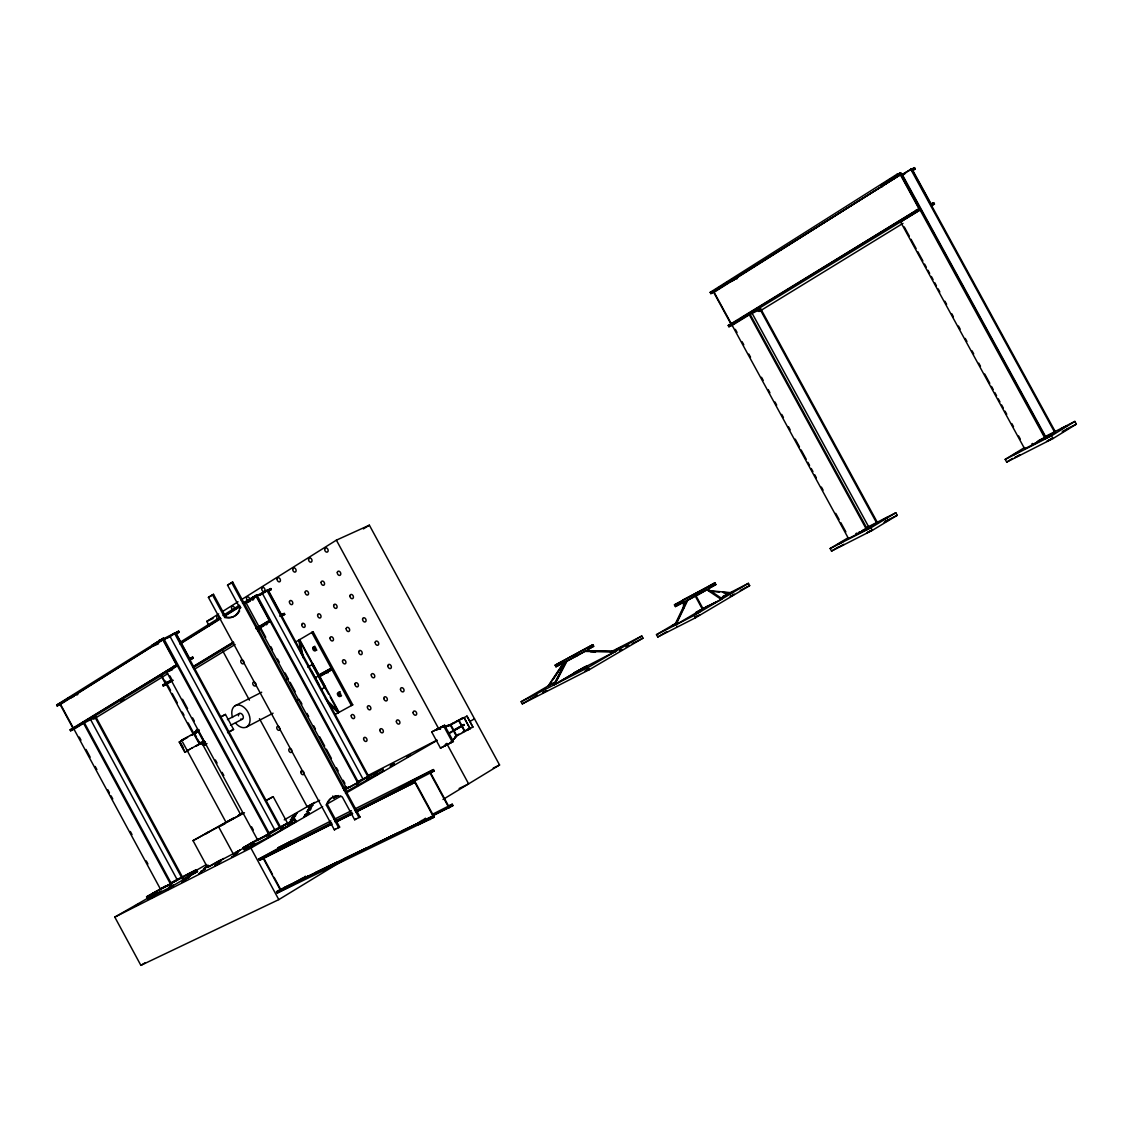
<?xml version="1.0" encoding="UTF-8"?>
<svg xmlns="http://www.w3.org/2000/svg" width="1133" height="1133" viewBox="0 0 1133 1133"><rect width="100%" height="100%" fill="white"/><g stroke="black" fill="none" stroke-linecap="round" stroke-linejoin="round"><path stroke-width="1.5" d="M674.532 625.473L686.357 600.887M675.24 625.104L687.065 600.532M553.471 685.196L565.707 661.757M554.094 684.884L566.33 661.431M564.007 662.182L548.188 685.947L555.864 682.009M548.698 685.649L562.662 664.674M549.208 685.352L551.077 682.548M552.932 679.758L562.237 665.779M194.494 733.617L196.845 732.173L193.701 733.717M453.158 739.665L456.316 736.124L450.368 742.993L456.84 735.855L450.863 724.851L441.573 726.805L450.353 725.12L453.2 730.374L463.978 724.525L449.135 733.603M444.887 745.783L447.011 743.432M446.671 743.588L444.518 745.967L446.756 743.56M201.263 743.29L202.467 742.54L200.569 743.715M197.723 729.567L192.256 734.892L197.992 729.411M195.088 733.009L198.799 730.247M191.789 735.161L197.652 729.61M196.675 732.343L199.011 730.119M196.505 732.442L198.912 730.19M462.972 718.01L463.652 717.586L461.91 718.421M288.207 823.351L292.286 821.128L290.289 822.133M182.158 882.239L186.336 879.944L182.186 882.239M189.154 877.254L185.047 879.505L189.126 877.254M191.449 874.888L190.401 875.497M170.403 888.045L166.225 890.311L168.137 889.348M169.511 887.422L170.517 886.785M171.423 886.388L173.434 885.241M150.547 898.271L154.697 896.019L152.828 896.968M172.074 883.471L168.095 885.638L169.837 884.76M153.564 895.495L154.598 894.886M588.99 669.008L587.531 669.858M1046.566 441.417L1051.523 438.938M468.241 729.411L469.586 728.533L466.541 730.006M336.388 795.819A23.071 15.89 59.8 0 0 327.324 804.402L339.631 827.104L334.362 829.823L208.415 597.36L213.5 594.315L225.779 616.975A23.057 15.848 65.1 0 0 239.629 610.914M240.961 607.515L239.913 607.996L227.535 585.166L232.69 582.079L360.011 816.992L359.005 817.587L231.628 582.546M182.371 739.906L181.068 740.727L182.101 740.217M213.5 594.315L208.415 597.36M232.69 582.079L227.535 585.166M195.527 733.009L196.264 732.555M201.249 741.803L240.635 814.556L226.104 822.459L182.526 741.931M60.559 704.358L57.16 705.944L56.65 704.995L163.52 638.148L269.399 833.704L257.545 839.794L166.254 671.161M70.982 696.639A15.834 0.963 -28 0 0 69.58 697.376L60.035 703.395L160.504 889.235L171.366 883.655L83.899 721.863M153.281 644.819A16.528 1.062 -28.1 0 1 152.19 645.173L162.67 638.545L268.578 834.185M899.22 175.488L710.858 293.631L710.164 292.356L896.84 174.369L900.749 172.882L1045.759 437.961L1045.051 438.4L899.956 173.193L895.495 176.012M63.675 701.242L56.65 704.995M66.238 699.628L69.042 697.857M154.187 644.054L156.481 642.595M163.52 638.148L158.917 641.066L178.632 631.166L179.17 632.157L176.196 634.041M717.699 288.334L720.546 286.536M723.392 284.737L727.655 282.046M880.61 185.415L883.584 183.532M886.558 181.648L892.521 177.895M57.16 705.944L163.209 639.55M714.257 290.685L721.707 285.983M723.803 284.652L727.556 282.287M882.805 184.226L885.624 182.441M893.654 177.371L900.749 172.882M710.858 293.631L900.707 174.553M168.52 636.831L163.931 639.72L164.781 639.338M166.084 638.502L175.261 632.724L280.602 827.246L268.748 833.35L269.569 832.882M912.277 170.871L915.252 169.001L914.515 167.642L902.194 174.468L1045.816 436.998L1034.811 443.612M168.208 637.737L178.632 631.166M901.075 175.36L911.456 168.817L1055.46 431.999L1045.816 436.998M902.633 175.148L905.607 173.264M911.541 169.525L914.515 167.642M209.265 626.039L206.758 621.394L218.683 613.93M223.144 611.126L238.043 601.793M241.017 599.923L336.374 540.158L369.372 525.188L499.568 764.987L443.017 799.473M179.736 642.524L220.071 617.329M223.059 615.46L239.502 605.192M242.49 603.322L256.865 594.981L358.453 782.379L346.684 788.455L245.578 601.906L256.086 595.349L357.702 782.804M247.504 600.816L249.812 599.385M256.865 594.981L252.248 597.856L270.759 588.551L271.269 589.514L268.28 591.369M363.41 528.899L369.372 525.188M180.246 643.459L220.581 618.278M225.07 615.474L240.012 606.155M244.501 603.351L256.596 596.312L244.289 603.931M180.02 644.026L220.893 618.59M224.858 616.055L240.168 606.566M260.972 594.032L258.664 595.462L267.657 589.981L368.749 776.445L367.998 776.87L266.878 590.35M260.293 595.08L270.759 588.551M462.278 718.435L463.468 717.741M1024.572 447.535L1005.198 459.389L1006.685 462.094L1052.954 438.584L1076.35 424.139L1074.863 421.419L1045.844 436.233M93.288 718.945L96.036 717.26A15.834 0.779 -28.1 0 0 83.587 723.265L73.971 729.17L70.6 730.799L70.09 729.85L176.805 664.674M758.359 311.419L761.22 309.663A21.215 1.374 -29.1 0 0 749.352 314.79L732.159 325.341L728.916 326.743L728.222 325.468L919.33 208.585M737.101 320.54L731.097 324.236L713.748 292.456L900.353 174.68L918.976 208.741L740.118 318.685M412.653 782.152A21.994 0.779 -28.6 0 1 414.494 781.133L434.18 770.922L433.457 769.59L413.786 779.801A21.994 0.765 -28.6 0 0 398.83 788.639L414.551 780.779L434.236 817.091L277.231 893.016L276.551 891.756L433.514 815.746M452.251 804.218L432.48 814.273L433.188 815.604L452.973 805.549L452.251 804.218L449.065 805.761M1005.198 459.389L1051.438 435.837L1074.863 421.419M70.6 730.799L177.357 665.68L166.806 672.166A16.542 0.864 -28.2 0 0 167.259 671.996M728.916 326.743L920.081 209.959L900.579 221.926A23.071 1.544 -29.5 0 0 901.103 222.153M120.707 701.27L123.709 699.429M189.678 658.939L192.681 657.098L193.219 658.103L190.217 659.944M930.717 204.549L933.705 202.708L934.442 204.053L931.453 205.894M94.237 718.789L167.726 673.738M759.237 311.462L903.001 223.343M899.843 220.567L1024.657 448.781L1025.365 448.342M1034.273 443.81L1041.808 439.193M1006.685 462.094L1012.633 458.44M677.208 626.223L676.755 626.478M173.292 680.282L163.265 685.989L162.77 685.068L171.791 679.573M192.851 666.742L233.455 642.014M256.001 628.277L269.654 620.374L256.1 628.631M171.55 680.069L165.531 683.737L161.396 676.089M193.446 666.77L233.2 642.524M163.265 685.989L172.301 680.494M193.346 667.677L233.964 642.963M256.525 629.24L270.178 621.337L259.599 627.781A15.805 0.793 -28.3 0 0 263.748 625.997M279.724 616.168L284.241 613.42L284.751 614.383L281.749 616.21M154.711 894.928L153.578 895.495L154.244 895.098M156.453 893.979L157.303 893.413M169.129 887.564L169.483 887.436M154.499 894.334L114.801 917.107L140.874 965.358L278.803 899.616L345.083 859.196M194.479 669.221L235.097 644.535M257.673 630.826L260.675 628.999M276.551 891.756L280.602 889.306L274.129 877.339M277.231 893.016L293.73 884.576M847.937 537.849L830.149 548.528L831.537 551.077L872.311 530.371L897.209 515.303L895.821 512.767L866.249 527.851M714.13 292.3L848.49 538.543L849.24 538.09M858.842 532.326L859.593 531.873M857.1 534.096L868.529 527.312M140.874 965.358L145.406 962.625M859.31 532.963L877.523 522.724L760.526 308.403M749.89 313.94L867.227 528.927L866.462 529.38L749.352 314.79M831.537 551.077L838.944 546.616M830.149 548.528L870.909 527.78L895.821 512.767M468.694 729.17L467.079 730.091L472.914 727.089L466.952 716.084L457.081 721.424M334.362 829.823L335.354 829.229M355.904 812.149L415.273 782.124M339.631 827.104L338.64 827.699L326.318 804.982L327.324 804.402M326.318 804.982A23.085 15.89 59.8 0 1 342.251 796.867L354.657 819.754L355.663 819.159M677.633 622.187L656.474 634.678L657.749 637.001L695.549 617.754L749.664 585.634L748.417 583.339L722.939 596.383M295.401 642.156L313.076 631.704L352.731 704.839L334.731 714.711M708.437 605.546L675.948 624.75L687.773 600.164L695.832 595.491L706.893 589.755L721.268 599.414L695.648 612.514M720.092 598.649L730.289 592.63L708.224 590.576M355.196 810.831L414.551 780.779M657.749 637.001L666.827 631.619M656.474 634.678L694.26 615.389L748.417 583.339M181.79 740.203L183.39 739.297M390.503 765.398L393.93 763.571L390.517 765.384M271.226 835.602L267.303 837.712L270.985 835.644M553.584 682.788L521.152 701.724L522.313 703.862L589.174 669.773L642.963 638.162L641.788 636.024L610.375 652.141M232.166 856.775L231.458 857.214L235.763 854.863L232.18 856.76M252.305 845.317C246.385 848.362 258.522 841.975 252.532 845.048L253.056 844.765M253.863 844.453L254.557 844.028L253.565 844.496M286.437 826.623L285.757 827.033L286.762 826.552M332.21 823.988L259.528 860.287L258.834 859.026L291.818 840.898L277.925 847.852L278.605 849.099L286.323 845.246M277.925 847.852L330.864 820.986M259.528 860.287L331.077 824.229M521.152 701.724L587.97 667.564L641.788 636.024M884.349 522.228L889.49 519.551L884.307 522.37M188.503 876.432L187.483 877.027L188.673 876.446M461.117 719.115L462.731 718.209M440.468 748.106L453.384 741.464L444.589 725.247L431.715 731.975L440.468 748.106L453.384 741.464M559.461 681.698L584.331 667.167M587.036 665.666L554.731 684.559L566.953 661.106L575.479 656.205M522.313 703.862L537.396 695.039M698.849 594.428L715.872 584.543L714.923 582.815L674.447 604.838L675.395 606.566L698.849 594.428L697.9 592.686L714.923 582.815M470.11 728.717L464.133 717.713L470.11 728.717L464.601 731.564L458.638 720.546M472.914 727.089L466.952 716.084M188.914 749.749L186.676 751.094L187.568 750.669M675.395 606.566L683.468 601.878L683.553 608.577M221.19 716.863L225.439 714.413L233.568 729.425L227.875 732.654M307.723 667.096L313.02 664.122L325.44 687.023L320.951 689.544M185.571 751.972L184.835 752.354L179.241 742.03L184.24 739.183L182.441 740.104M263.04 837.004L275.064 830.064M357.037 782.79L363.226 779.277M233.837 817.814L193.035 840.644L207.509 867.382L246.952 846.408M249.954 844.68L252.956 842.952M242.986 847.725L267.94 835.021L295.132 819.343L296.209 821.34L269.045 837.046L244.077 849.722L242.986 847.725L258.097 839.029M343.653 790.452L382.657 768.868L383.69 770.794L346.259 791.585M244.077 849.722L254.642 843.632M332.748 796.032L333.796 797.958L336.728 796.258M114.801 917.107L250.917 848.079L322.622 806.625M327.21 803.977L340.934 796.046M345.508 793.397L437.055 740.472M470.025 721.409L474.5 718.818M166.169 885.595L146.582 896.812L147.63 898.724L161.169 890.949M555.113 665.184L592.828 644.677L593.692 646.277L576.768 656.035L555.991 666.785L555.113 665.184L592.828 644.677M147.63 898.724L170.361 887.181L197.482 871.589L196.448 869.677L175.218 880.497M207.509 867.382L219.519 860.471M555.991 666.785L564.517 661.884M344.517 789.262L348.922 786.727M257.545 839.794L263.182 836.876M346.684 788.455L349.842 786.784M543.231 692.405L544.775 691.541M546.715 690.634L545.752 691.172M431.715 731.975L444.589 725.247M160.504 889.235L165.715 886.53M172.499 882.366L171.692 882.819L182.555 877.239L95.526 716.297M165.517 886.686L177.513 879.803M146.582 896.812L196.448 869.677M189.608 874.18L206.404 864.55M284.256 819.867L314.662 802.405M455.579 735.94L458.95 734.071M463.057 732.428L464.983 731.337L459.021 720.347L455.239 722.457M318.033 675.764L331.218 668.258L318.855 674.886M315.3 677.761L318.231 676.075M184.835 752.354L188.418 750.343M182.909 739.537L184.806 738.489M193.077 734.411L194.975 733.377M318.784 677.137L331.955 669.631L319.605 676.259M206.985 743.588L204.464 745.018L205.555 744.452M153.734 895.424L155.051 894.631M188.956 876.177L187.596 876.956L189.99 875.611M171.933 886.105L173.321 885.326L171.777 886.077M220.142 860.344L221.912 859.494M222.436 859.196L223.583 858.517L222.663 858.956M359.175 781.161L357.207 782.252M236.33 852.101L239.799 850.26L237.845 851.265M374.697 773.273L373.281 774.278L374.287 773.782M376.666 772.479L375.278 773.258M1020.026 454.942L1014.927 457.534L1019.856 454.857M1063.575 430.965L1062.23 431.786L1063.887 431.022M1066.875 429.421L1068.221 428.6L1066.564 429.365M171.706 882.565L174.921 880.879L173.193 881.743M449.631 725.063L451.189 724.171M448.852 733.093L463.978 724.525M840.176 546.276L841.437 545.568M843.929 544.435L842.669 545.143M188.545 749.947L190.358 748.941M621.748 649.79L620.063 650.724M585.336 670.892L586.455 670.283M734.241 594.358L730.219 596.425L732.456 595.335M238.369 815.278L242.901 812.743M193.035 840.644L244.473 812.743M265.632 800.889L273.195 796.655L287.485 823.054L279.794 827.713L174.411 633.106M461.202 733.462L463.326 732.286M193.346 872.807L191.817 873.656M155.943 894.263L156.765 893.824L155.802 894.206M188.644 876.333L189.466 875.894M170.205 886.941L171.026 886.488M189.891 875.781L190.712 875.342M268.847 833.01L270.461 832.118M270.801 832.061L269.187 832.939M288.363 825.688L290.02 824.711L288.504 825.461M184.452 738.674L186.506 737.555M191.435 735.331L193.431 734.241M450.92 724.313L453.03 723.151M190.075 749.083L192.086 747.978M197.029 745.67L199.04 744.579M242.915 812.857L241.301 813.763L243.227 812.758M699.826 614.766L698.41 615.332M1047.614 440.808L1049.101 440.001M452.874 723.222L457.151 720.9M455.381 722.387L451.076 724.738M294.523 815.533C288.603 818.904 300.316 812.347 294.396 815.718M310.244 807.489C304.31 810.874 316.107 804.26 310.145 807.659M357.221 782.124L358.75 781.288M192.114 873.359L193.148 872.792M208.118 865.187L205.965 866.433L207.835 865.47M408.815 755.952C402.923 759.308 414.805 752.652 408.9 756.023M170.715 886.657L171.734 886.233M359.274 784.716L356.753 786.047L359.274 784.588M252.503 845.062L250.846 846.096M461.358 733.391L454.999 736.818M585.279 668.102C578.977 671.727 592.106 664.349 585.761 668.003M673.597 625.019C667.507 628.433 679.262 622.286 674.248 624.665M186.294 737.64L190.401 735.416M191.93 748.049L198.006 744.792M206.928 833.067C201.122 836.14 213.075 829.738 207.226 832.84M232.945 818.876L226.104 822.459M295.501 814.004C301.081 811.115 289.807 817.091 295.387 814.188M172.839 882.055L171.451 882.791M374.669 773.159C380.674 770.043 369.556 775.893 374.159 773.556M375.25 773.145L376.652 772.409M154.371 892.634C148.876 895.481 160.291 889.447 154.768 892.294M309.465 808.948C315.257 805.945 303.715 812.064 309.366 809.132M170.205 884.434L172.06 883.471M188.829 876.361L190.514 875.327M154.881 894.843L155.717 894.404M286.876 823.762C293.079 820.561 280.531 827.189 286.734 823.988M170.361 886.969L172.089 885.921M290.147 822.346L288.717 823.11M221.374 859.791L220.354 860.329M268.224 834.653C262.006 837.868 274.611 831.197 268.408 834.412M152.417 897.322L150.731 898.214M168.505 889.008L170.389 888.031M237.604 851.534L236.16 852.299M219.108 862.185C213.174 865.244 225.368 858.814 219.377 861.901M200.612 872.707C206.588 869.634 194.309 876.106 200.3 873.033M620.105 650.526L621.266 649.903M586.951 670.184L585.237 671.09M352.731 704.839L351.428 705.547L311.745 632.356L313.076 631.704M1064.284 430.582L1065.048 430.158M1066.181 429.818L1064.623 430.639M195.938 745.896L201.107 743.177M457.038 720.97L459.177 719.809M449.036 725.828L451.189 724.653M190.287 735.501L192.369 734.382M185.571 738.504L187.639 737.385M154.414 895.084L155.193 894.688M156.312 893.923L157.09 893.526M169.879 887.224L170.672 886.813M462.958 731.876L465.096 730.728M545.37 691.215L546.446 690.663M731.635 592.63C738.404 589.231 724.497 596.411 731.196 593.041M544.576 691.824L543.104 692.575M732.881 594.91L734.085 594.287M840.771 542.636C848.773 538.628 832.557 546.97 840.559 542.976M1031.894 443.867L1032.659 443.456M842.159 545.185L843.519 544.477M841.946 545.539L840.035 546.517M265.618 800.634L273.195 796.655M458.936 719.951L460.947 718.889M246.64 726.961L273.067 713.181M296.379 701.044L299.48 699.415M325.44 687.023L324.449 687.533L312.028 664.618L313.02 664.122M192.1 734.552L195.485 732.782M183.829 739.396L185.84 738.334M227.549 732.541L233.568 729.425M238.794 815.477L240.635 814.556M588.112 649.167L593.692 646.277M683.043 599.867L706.454 587.73M574.346 656.828L584.755 651.418L614.78 651.857M674.447 604.838L697.9 592.686M708.961 588.112L715.872 584.543M464.87 730.87L469.204 728.675M230.523 725.318L242.42 719.172M445.581 727.145L449.645 725.021M587.645 669.645L588.863 669.036M856.987 533.062L855.783 533.671M1049.894 439.59L1051.282 438.882M179.241 742.03L179.977 741.648L183.178 747.553M227.436 719.625L239.36 713.507M464.261 725.035L453.469 730.884L455.608 734.807M319.648 800.309L307.142 806.724L259.457 718.69M343.101 788.271L346.231 786.67M368.126 775.439L436.913 740.146M357.745 781.643L382.657 768.868M356.98 782.521L368.749 776.445M574.275 672.591L615.786 651.263L585.775 650.838M366.568 779.561L383.69 770.794M625.982 646.858L629.07 645.272M632.157 643.7L642.963 638.162M220.907 716.722L225.439 714.413M196.306 729.949L197.411 729.383M698.169 611.14L716.212 601.92M333.796 797.958L338.47 795.564M740.316 590.406L749.664 585.634M271.736 831.268L295.132 819.343M862.567 530.357L877.523 522.724M1038.04 440.879L1043.819 437.933M1045.263 437.196L1055.46 431.999M861.901 531.193L864.111 530.074M1038.805 441.034L1041.312 439.76M166.948 885.893L171.366 883.655M264.541 836.182L268.181 834.327M848.49 538.543L867.227 528.927M1024.657 448.781L1045.759 437.961M235.14 705.732L261.695 692.221M285.134 680.296L288.249 678.709M460.607 719.087L462.349 718.18M884.746 521.647L897.209 515.303M1067.187 428.798L1076.35 424.139M182.314 879.307L197.482 871.589M280.602 829.285L283.732 827.699M288.405 825.32L296.209 821.34M334.023 819.414L351.386 810.704M354.544 809.132L433.457 769.59M429.449 773.287L434.18 770.922M258.834 859.026L331.502 822.685M334.66 821.099L352.037 812.418M335.807 821.864L351.612 813.976M356.357 811.596L414.805 782.407L433.047 816.029L280.134 889.589L263.139 858.163M335.368 822.402L352.745 813.721M354.657 819.754L360.011 816.992M200.711 743.404L202.042 742.724M187.115 750.924L188.05 750.457M493.266 768.075L499.568 764.987M459.134 788.483L468.623 783.866L447.266 744.508M70.09 729.85L73.461 728.222M162.77 685.068L165.885 683.567M433.868 814.754L452.973 805.549M283.717 887.805L308.799 875.738M315.116 872.707L337.195 862.071M343.511 859.041L367.177 847.654M373.493 844.623L398.731 832.486M401.889 830.956L427.169 818.805M434.236 817.091L418.389 824.711A21.994 1.147 -28.6 0 1 418.785 824.371M189.324 658.698L192.681 657.098M281.154 614.893L284.241 613.42M189.877 659.703L193.219 658.103M281.678 615.842L284.751 614.383M181.507 740.557L182.965 739.807M69.58 697.376L70.444 696.965M206.758 621.394L213.046 618.476M212.438 594.797L224.731 617.457L225.779 616.975M175.799 633.715L179.17 632.157M268.181 590.944L271.269 589.514M152.19 645.173L153.04 644.776M728.222 325.468L731.465 324.066M930.675 203.954L933.705 202.708M931.425 205.3L934.442 204.053M710.164 292.356L713.436 291.025M730.502 280.248L731.323 279.908M912.192 170.162L915.252 169.001M441.204 727.004L450.353 725.12M436.134 729.638L440.695 728.689M202.184 744.537L205.385 743.899M202.283 742.696L205.484 742.073M202.58 744.324L205.724 743.715M202.425 744.409L205.47 743.857M585.265 651.135L615.29 651.56M590.548 651.772L595.533 652.084M710.207 591.61L713.606 591.922M723.803 592.871L728.887 593.338M710.915 591.256L719.398 592.035M722.797 592.347L729.595 592.984M707.913 589.16L722.288 598.819M325.426 698.664L339.093 712.303L319.733 676.599M327.423 701.412L338.611 712.572L330.199 697.05M328.202 702.913L338.13 712.827L334.773 706.624M912.547 170.035L931.029 203.813M910.677 169.1L1054.752 432.438M1051.438 435.837L1052.954 438.584M896.84 174.369L897.577 175.742M916.243 209.86L916.994 211.22M904.261 226.912L909.346 236.202M911.031 239.304L916.115 248.594M917.815 251.696L922.899 260.987M924.585 264.088L926.284 267.176M927.969 270.277L929.669 273.379M931.368 276.466L933.054 279.568M934.753 282.669L936.439 285.757M938.138 288.858L939.838 291.96M944.908 301.251L946.607 304.338M951.692 313.629L953.377 316.73M958.461 326.021L960.161 329.122M965.245 338.413L966.931 341.5M972.015 350.791L973.7 353.893M978.785 363.183L980.484 366.285M984.719 374.017L989.803 383.308M991.488 386.41L993.188 389.511M994.873 392.599L996.573 395.7M998.272 398.802L999.957 401.889M1001.657 404.991L1003.342 408.092M1005.042 411.18L1006.741 414.281M1011.811 423.572L1013.511 426.674M1018.595 435.964L1020.281 439.052M759.422 308.176L876.772 523.177M870.909 527.78L872.311 530.371M751.986 313.02L868.884 527.199M735.345 329.349L737.031 332.436M742.087 341.713L743.786 344.814M748.842 354.091L750.528 357.178M761.503 377.275L763.189 380.376M768.245 389.653L769.93 392.74M775 402.017L776.686 405.118M781.742 414.395L783.427 417.482M788.497 426.759L790.183 429.86M795.239 439.137L799.459 446.869M801.144 449.957L806.214 459.233M807.9 462.321L809.585 465.422M811.27 468.51L812.956 471.597M814.655 474.699L816.341 477.786M821.397 487.063L823.082 490.164M835.743 513.348L839.114 519.537M840.799 522.625L845.869 531.901M695.832 595.491L703.041 608.733M695.931 597.318L702.333 609.087M694.26 615.389L695.549 617.754M587.97 667.564L589.174 669.773M575.876 654.407L576.768 656.035M443.541 725.842L452.35 742.073M336.374 540.158L438.953 729.199M430.653 773.003L448.753 806.37M429.478 771.941L449.036 807.985M413.786 779.801L414.494 781.133M410.486 783.186L411.208 784.532M429.492 818.224L430.214 819.57M318.982 675.226L299.636 639.536L303.488 658.216M318.515 675.495L299.169 639.805L302.313 655.086M319.251 676.868L321.772 681.528M323.457 684.629L328.513 693.948M268.535 590.775L281.508 614.723M311.391 670.552L319.209 684.969M262.261 593.225L363.155 779.348M256.242 596.468L269.3 620.544M357.674 783.271L358.736 785.211M252.942 596.794L253.466 597.757M266.538 621.861L267.048 622.838M260.675 627.951L265.731 637.284M270.787 646.603L272.472 649.719M277.528 659.038L279.214 662.139M285.105 673.016L288.476 679.234M290.161 682.349L295.217 691.668M300.259 701.001L301.945 704.103M307.001 713.422L308.686 716.538M313.742 725.856L315.427 728.972M319.633 736.733L324.689 746.066M326.375 749.168L331.431 758.501M336.487 767.82L338.172 770.922M343.214 780.255L344.899 783.356M222.649 650.739L249.43 700.166M176.196 633.545L189.707 658.514M169.808 636.024L274.937 830.192M267.94 835.021L269.045 837.046M159.243 640.131L159.795 641.136M173.42 666.289L173.958 667.295M169.893 675.905L171.579 679.007M182.54 699.245L187.582 708.592M192.638 717.925L194.324 721.041M215.397 759.946L217.083 763.061M222.139 772.394L223.824 775.51M251.625 826.878L253.31 829.993M198.388 731.012L204.025 741.435M263.592 857.893L272.501 874.35M195.103 734.552L196.448 737.031M198.048 739.991L200.059 743.715M194.111 733.476L199.734 743.885M165.531 681.075L170.559 690.379M172.244 693.481L177.286 702.8M182.314 712.105L183.999 715.206M188.191 722.953L193.233 732.272M161.75 675.919L193.276 734.156M250.917 848.079L278.803 899.616M179.609 741.832L185.203 752.156M218.782 827.132L233.426 854.197M94.662 716.665L181.747 877.707M90.428 719.257L177.329 879.959M83.063 722.316L170.559 884.122M169.313 885.241L170.361 887.181M79.31 737.059L80.981 740.161M85.995 749.437L90.187 757.184M95.2 766.475L96.886 769.562M107.762 789.687L109.434 792.788M111.105 795.89L112.776 798.977M130.352 831.495L132.023 834.582M146.256 860.91L147.927 863.997M298.687 640.088L301.491 653.67M292.031 750.867A2.139 1.473 61.6 0 1 290.076 752.27A2.139 1.473 61.6 0 1 289 748.998A2.139 1.473 61.6 0 1 291.691 749.819M341.543 695.747A2.209 1.558 62.1 0 1 338.894 694.033A2.209 1.558 62.1 0 1 340.254 691.739M279.893 728.151A2.139 1.473 62.1 0 1 278.491 730.303A2.139 1.473 62.1 0 1 276.82 727.216A2.139 1.473 62.1 0 1 279.369 727.174M327.989 672.86A2.209 1.558 62.7 0 1 327.168 672.195M316.886 650.087A2.209 1.558 63.3 0 1 314.492 648.926A2.209 1.558 63.3 0 1 314.79 646.207M255.86 683.78A2.139 1.473 63.2 0 1 254.33 685.932A2.139 1.473 63.2 0 1 252.9 682.618A2.139 1.473 63.2 0 1 255.633 683.27M243.623 661.091A2.139 1.473 63.7 0 1 242.887 663.881A2.139 1.473 63.7 0 1 240.734 661.219A2.139 1.473 63.7 0 1 242.944 660.256M218.202 619.425A2.139 1.473 64.7 0 1 216.856 616.295A2.139 1.473 64.7 0 1 219.292 616.295M248.793 600.986A2.181 1.501 64.9 0 1 246.527 598.847A2.181 1.501 64.9 0 1 248.014 596.907A2.181 1.501 64.9 0 1 249.77 599.711M232.973 610.205A2.167 1.487 64.8 0 1 231.514 607.515A2.167 1.487 64.8 0 1 233.313 606.396A2.167 1.487 64.8 0 1 234.758 609.087M238.61 714.427A3.215 2.181 62.7 0 1 241.57 713.832A3.215 2.181 62.7 0 1 243.283 717.812A3.215 2.181 62.7 0 1 240.635 719.101M238.482 715.858A3.215 2.181 62.7 0 1 238.468 715.107M232.562 717.515A12.081 8.186 62.7 0 1 240.281 705.307A12.081 8.186 62.7 0 1 249.699 722.698A12.081 8.186 62.7 0 1 235.537 722.996M731.196 281.522A21.215 1.7 -29.3 0 1 734.524 279.851M736.039 279.115A21.215 1.7 -29.3 0 1 737.441 278.463M881.927 187.087A23.071 1.898 -29.7 0 1 881.347 186.761M417.666 823.379A21.994 1.133 -28.6 0 1 422.68 819.966M424.054 819.131A21.994 1.133 -28.6 0 1 425.555 818.238M305.499 876.22A20.706 0.991 -28.8 0 1 304.239 876.999M302.865 877.82A20.706 0.991 -28.8 0 1 294.608 882.565M406.039 785.92A21.994 0.779 -28.6 0 1 407.554 785.056M239.913 607.996A23.057 15.848 65.1 0 1 224.731 617.457M304.933 878.259A20.706 1.006 -28.8 0 1 303.545 879.081M298.8 881.842A20.706 1.006 -28.8 0 1 297.073 882.834M732.201 279.369A21.215 1.714 -29.3 0 1 733.83 278.562M172.613 669.589A16.542 0.864 -28.2 0 1 171.465 670.155M170.403 670.651A16.542 0.864 -28.2 0 1 168.59 671.472M158.592 643.7A16.528 1.062 -28.1 0 1 155.405 645.159M154.555 645.527A16.528 1.062 -28.1 0 1 152.728 646.164M155.83 643.742A16.528 1.062 -28.1 0 1 154.867 644.167M72.342 695.945A15.834 0.963 -28 0 1 73.687 695.265M70.104 698.325A15.834 0.963 -28 0 1 74.197 696.229M76.704 694.996A15.834 0.963 -28 0 1 77.865 694.444M84.465 721.579A15.834 0.779 -28.1 0 1 85.825 720.871M88.445 719.54A15.834 0.779 -28.1 0 1 89.663 718.945M90.796 718.379A15.834 0.779 -28.1 0 1 91.858 717.883M267.161 624.311A15.805 0.793 -28.3 0 1 265.958 624.92M253.721 599.513A15.805 0.977 -28.3 0 1 252.503 600.122M250.294 601.17A15.805 0.977 -28.3 0 1 246.088 602.855M248.793 600.66A15.805 0.991 -28.3 0 1 247.915 601.042M546.078 688.142L541.546 690.606L546.078 688.142M1066.734 425.895L1060.757 429.081L1066.734 425.895M1050.787 435.695L1044.739 438.924L1050.787 435.695M1019.332 451.713L1013.369 454.899L1019.332 451.713M394.44 764.378L390.403 766.588L394.44 764.378M377.756 774.023L374.287 775.963L377.756 774.023M872.552 529.791L866.972 532.765L872.552 529.791M888.088 517.002L882.565 519.948L888.088 517.002M871.135 527.213L865.57 530.187L871.135 527.213M359.742 781.883L355.705 784.107L359.742 781.883M309.012 812.588L304.862 814.854L309.012 812.588M308.162 814.23L303.998 816.525L308.162 814.23M310.626 809.458L306.604 811.653L310.626 809.458M312.878 805.11L309.026 807.206L312.878 805.11M294.396 817.743L290.402 819.924L294.396 817.743M295.416 816.142L291.478 818.281L295.416 816.142M252.772 846.238L248.424 848.603L252.772 846.238M253.466 842.017L249.246 844.34L253.466 842.017M233.695 854.764L237.817 852.526L233.695 854.764M219.037 863.36L214.803 865.683L219.037 863.36M205.13 869.138L200.994 871.404L205.13 869.138M203.6 868.799L207.608 866.646L203.6 868.799M696.469 616.437L697.914 615.8L696.469 616.437M695.195 614.1L700.01 611.551L695.195 614.1M190.514 872.906L186.478 875.115L190.5 872.892M135.238 906.018L139.217 903.865L135.238 906.018M617.117 649.421L621.479 647.113L617.117 649.421M225.255 823.365L221.119 825.631L225.255 823.365M162.812 639.734L60.176 704.542L73.079 728.406L176.422 664.859L162.812 639.734M198.757 730.827L193.701 733.688L199.422 744.055L204.393 741.237L203.657 741.619L198.02 731.196L198.757 730.827M246.357 601.538L245.578 601.906A15.805 0.991 -28.3 0 0 246.498 601.623M440.51 728.788L435.752 729.822L440.397 728.845M205.37 742.129L202.113 742.809L205.271 742.2M363.594 739.056A2.209 1.558 61 0 0 366.37 741.336A2.209 1.558 61 0 0 365.973 737.795A2.209 1.558 61 0 0 363.594 739.056M379.867 730.417A2.224 1.572 61 0 0 382.671 732.711A2.224 1.572 61 0 0 382.288 729.142A2.224 1.572 61 0 0 379.867 730.417M396.38 721.664A2.238 1.6 60.9 0 0 399.213 723.973A2.238 1.6 60.9 0 0 398.83 720.361A2.238 1.6 60.9 0 0 396.38 721.664M413.134 712.784A2.252 1.629 60.9 0 0 415.995 715.093A2.252 1.629 60.9 0 0 415.627 711.467A2.252 1.629 60.9 0 0 413.134 712.784M300.783 772.366A2.139 1.473 61.1 0 0 303.446 774.59A2.139 1.473 61.1 0 0 303.035 771.176A2.139 1.473 61.1 0 0 300.783 772.366M351.23 715.73A2.209 1.558 61.6 0 0 353.595 718.634A2.209 1.558 61.6 0 0 353.992 715.348A2.209 1.558 61.6 0 0 351.23 715.73M383.832 698.523A2.238 1.6 61.5 0 0 386.65 700.817A2.238 1.6 61.5 0 0 386.268 697.206A2.238 1.6 61.5 0 0 383.832 698.523M367.418 706.921A2.224 1.572 61.6 0 0 369.811 709.853A2.224 1.572 61.6 0 0 370.208 706.539A2.224 1.572 61.6 0 0 367.418 706.921M400.487 689.473A2.252 1.629 61.5 0 0 403.334 691.767A2.252 1.629 61.5 0 0 402.966 688.128A2.252 1.629 61.5 0 0 400.487 689.473M371.284 674.857A2.238 1.6 62.2 0 0 373.692 677.803A2.238 1.6 62.2 0 0 374.102 674.447A2.238 1.6 62.2 0 0 371.284 674.857M354.955 683.95A2.224 1.572 62.2 0 0 357.348 686.881A2.224 1.572 62.2 0 0 357.731 683.553A2.224 1.572 62.2 0 0 354.955 683.95M387.854 665.638A2.252 1.629 62.2 0 0 390.276 668.597A2.252 1.629 62.2 0 0 390.701 665.198A2.252 1.629 62.2 0 0 387.854 665.638M342.506 660.992A2.224 1.572 62.7 0 0 344.885 663.91A2.224 1.572 62.7 0 0 345.268 660.567A2.224 1.572 62.7 0 0 342.506 660.992M358.736 651.73A2.238 1.6 62.8 0 0 361.144 654.662A2.238 1.6 62.8 0 0 361.54 651.291A2.238 1.6 62.8 0 0 358.736 651.73M375.207 642.34A2.252 1.629 62.8 0 0 377.643 645.286A2.252 1.629 62.8 0 0 378.054 641.873A2.252 1.629 62.8 0 0 375.207 642.34M346.188 628.603A2.238 1.6 63.4 0 0 348.596 631.534A2.238 1.6 63.4 0 0 348.978 628.135A2.238 1.6 63.4 0 0 346.188 628.603M330.057 638.035A2.224 1.572 63.3 0 0 332.436 640.952A2.224 1.572 63.3 0 0 332.805 637.582A2.224 1.572 63.3 0 0 330.057 638.035M362.574 619.043A2.252 1.629 63.4 0 0 364.996 621.989A2.252 1.629 63.4 0 0 365.407 618.561A2.252 1.629 63.4 0 0 362.574 619.043M333.654 605.489A2.238 1.6 64 0 0 336.048 608.407A2.238 1.6 64 0 0 336.43 605.008A2.238 1.6 64 0 0 333.654 605.489M301.789 624.552A2.209 1.558 63.9 0 0 304.14 627.427A2.209 1.558 63.9 0 0 304.494 624.085A2.209 1.558 63.9 0 0 301.789 624.552M349.927 595.76A2.252 1.629 64.1 0 0 352.349 598.691A2.252 1.629 64.1 0 0 352.745 595.25A2.252 1.629 64.1 0 0 349.927 595.76M317.608 615.092A2.224 1.572 63.9 0 0 319.988 617.995A2.224 1.572 63.9 0 0 320.342 614.61A2.224 1.572 63.9 0 0 317.608 615.092M321.106 582.376A2.238 1.6 64.6 0 0 323.514 585.294A2.238 1.6 64.6 0 0 323.882 581.866A2.238 1.6 64.6 0 0 321.106 582.376M289.439 601.765A2.209 1.558 64.5 0 0 291.79 604.64A2.209 1.558 64.5 0 0 292.13 601.283A2.209 1.558 64.5 0 0 289.439 601.765M305.159 592.148A2.224 1.572 64.5 0 0 307.539 595.037A2.224 1.572 64.5 0 0 307.893 591.638A2.224 1.572 64.5 0 0 305.159 592.148M337.308 572.477A2.252 1.629 64.7 0 0 339.716 575.408A2.252 1.629 64.7 0 0 340.112 571.953A2.252 1.629 64.7 0 0 337.308 572.477M308.573 559.277A2.238 1.6 65.2 0 0 310.966 562.18A2.238 1.6 65.2 0 0 311.334 558.739A2.238 1.6 65.2 0 0 308.573 559.277M261.681 588.636A2.195 1.53 64.9 0 0 264.003 591.497A2.195 1.53 64.9 0 0 264.329 588.14A2.195 1.53 64.9 0 0 261.681 588.636M277.089 578.991A2.209 1.558 65 0 0 279.44 581.866A2.209 1.558 65 0 0 279.766 578.481A2.209 1.558 65 0 0 277.089 578.991M324.675 549.208A2.252 1.615 65.3 0 0 327.083 552.125A2.252 1.615 65.3 0 0 327.465 548.641A2.252 1.615 65.3 0 0 324.675 549.208M292.725 569.205A2.224 1.572 65.1 0 0 295.09 572.094A2.224 1.572 65.1 0 0 295.43 568.681A2.224 1.572 65.1 0 0 292.725 569.205M337.478 693.651A2.209 1.558 62.1 0 0 339.843 696.554A2.209 1.558 62.1 0 0 340.226 693.254A2.209 1.558 62.1 0 0 337.478 693.651M312.736 648.034A2.209 1.558 63.3 0 0 315.101 650.923A2.209 1.558 63.3 0 0 315.456 647.594A2.209 1.558 63.3 0 0 312.736 648.034"/></g></svg>
